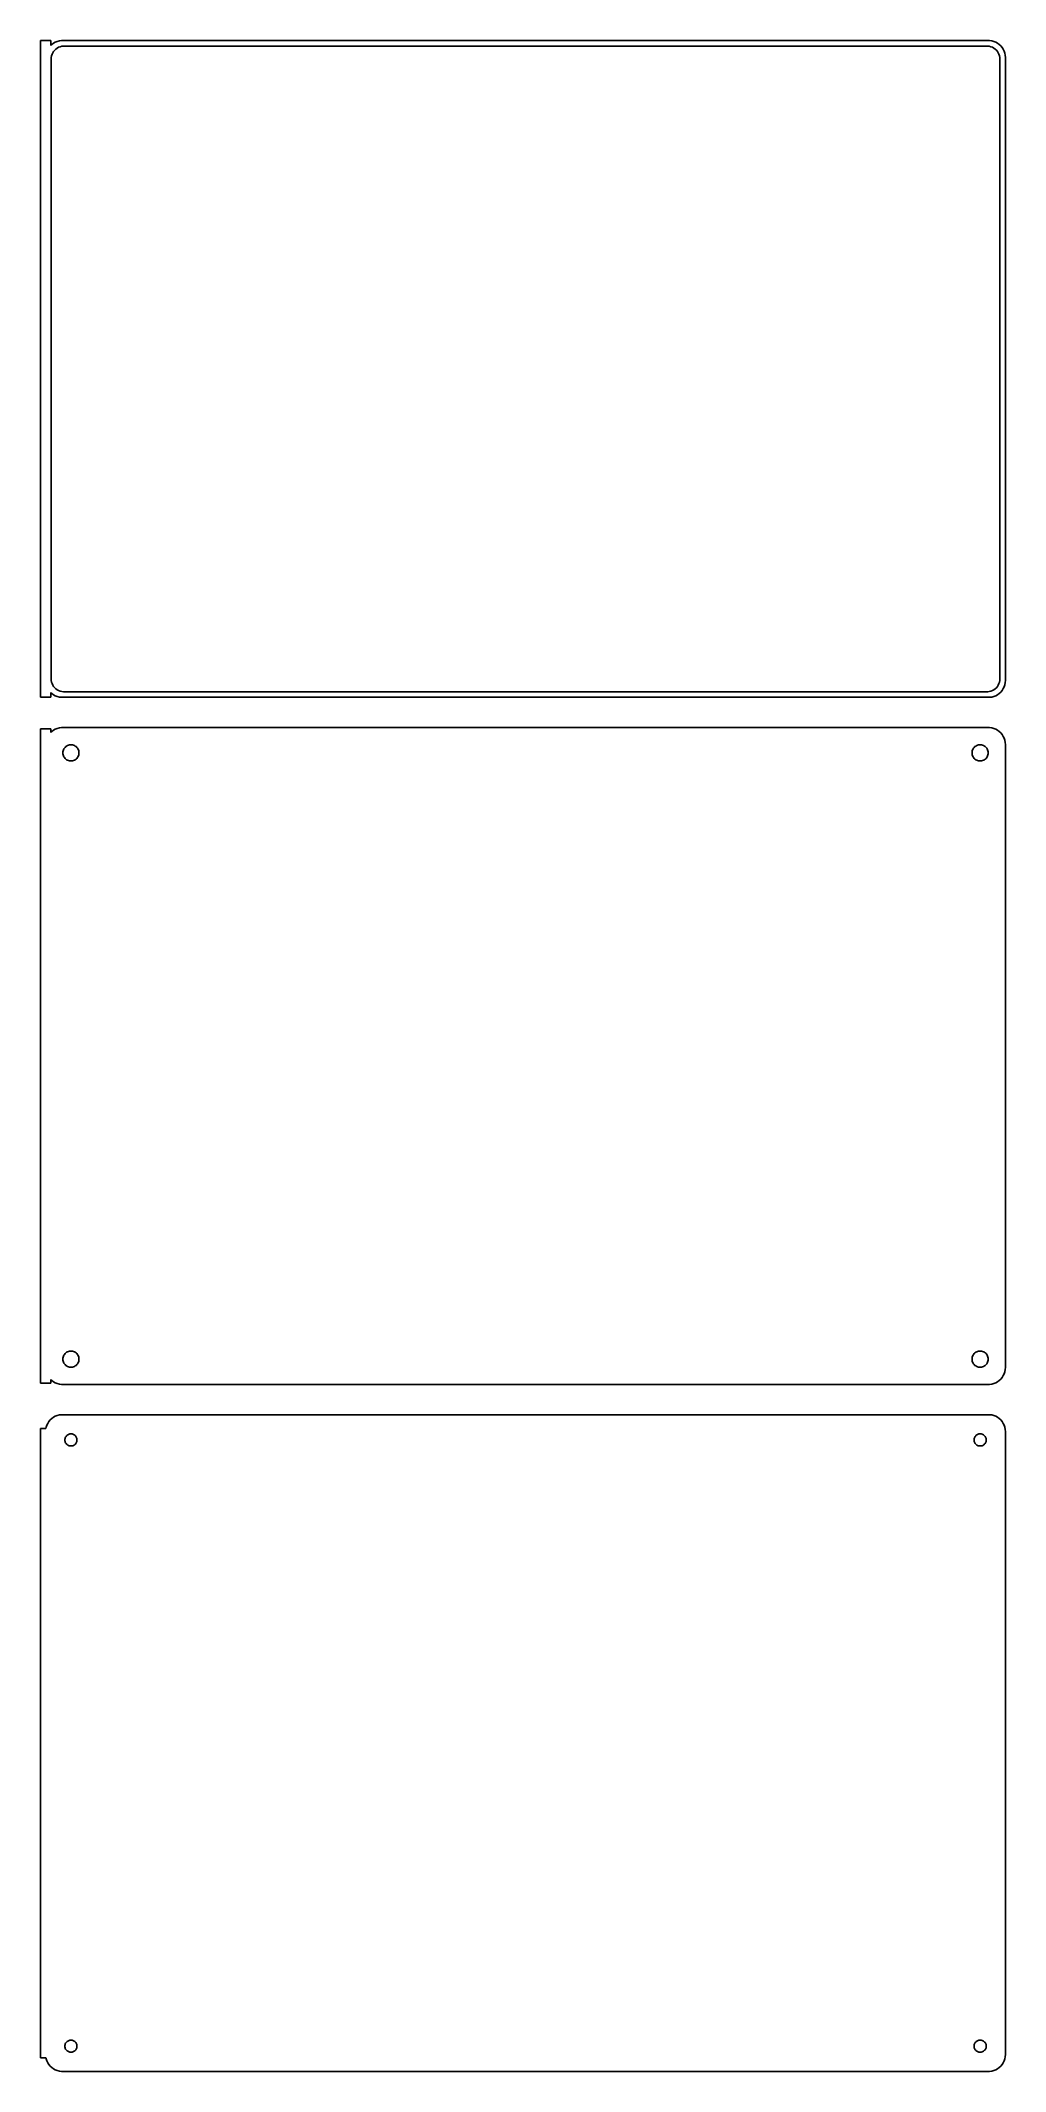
# Model space of a CAD drawing. Header units: metres. Extents: x -144 to 142, y 311 to 913.
import ezdxf

# ---------------------------------------------------------------- set-up
doc = ezdxf.new("R2010")
doc.units = ezdxf.units.M

msp = doc.modelspace()

# ---------------------------------------------------------------- linework, layer by layer
for p, q in [((-141, 913.49), (-144, 913.49)), ((-144, 913.49), (-144, 718.51)), ((-141, 912.059), (-141, 913.49)), ((-140.687, 912.353), (-141, 912.059)), ((-140.179, 912.722), (-140.687, 912.353)), ((-139.629, 913.024), (-140.179, 912.722)), ((-140.133, 910.276), (-139.823, 910.651)), ((-139.823, 910.651), (-139.469, 910.984)), ((-139.045, 913.255), (-139.629, 913.024)), ((-139.469, 910.984), (-139.075, 911.27)), ((-139.075, 911.27), (-138.649, 911.504)), ((-138.437, 913.411), (-139.045, 913.255)), ((-138.649, 911.504), (-138.197, 911.683)), ((-137.814, 913.49), (-138.437, 913.411)), ((-138.197, 911.683), (-137.726, 911.804)), ((137.814, 913.49), (-137.814, 913.49)), ((-137.726, 911.804), (-137.243, 911.865)), ((-137.243, 911.865), (137.243, 911.865)), ((137.243, 911.865), (137.726, 911.804)), ((137.726, 911.804), (138.197, 911.683)), ((138.437, 913.411), (137.814, 913.49)), ((138.197, 911.683), (138.649, 911.504)), ((139.045, 913.255), (138.437, 913.411)), ((138.649, 911.504), (139.075, 911.27)), ((139.629, 913.024), (139.045, 913.255)), ((139.075, 911.27), (139.469, 910.984)), ((139.469, 910.984), (139.823, 910.651)), ((140.179, 912.722), (139.629, 913.024)), ((139.823, 910.651), (140.133, 910.276)), ((140.687, 912.353), (140.179, 912.722)), ((141.145, 911.923), (140.687, 912.353)), ((141.545, 911.439), (141.145, 911.923)), ((141.882, 910.909), (141.545, 911.439)), ((142.149, 910.341), (141.882, 910.909)), ((-140.873, 908), (-140.842, 908.485)), ((-140.873, 724), (-140.873, 908)), ((-140.842, 908.485), (-140.751, 908.963)), ((-140.751, 908.963), (-140.601, 909.426)), ((-140.601, 909.426), (-140.394, 909.866)), ((-140.394, 909.866), (-140.133, 910.276)), ((140.133, 910.276), (140.394, 909.866)), ((140.394, 909.866), (140.601, 909.426)), ((140.601, 909.426), (140.751, 908.963)), ((140.751, 908.963), (140.842, 908.485)), ((140.842, 908.485), (140.873, 908)), ((140.873, 908), (140.873, 724)), ((142.343, 909.743), (142.149, 910.341)), ((142.461, 909.127), (142.343, 909.743)), ((142.5, 908.5), (142.461, 909.127)), ((142.5, 723.5), (142.5, 908.5)), ((-140.842, 723.515), (-140.873, 724)), ((140.873, 724), (140.842, 723.515)), ((-144, 718.51), (-141, 718.51)), ((-141, 719.941), (-140.687, 719.647)), ((-141, 718.51), (-141, 719.941)), ((-140.751, 723.037), (-140.842, 723.515)), ((-140.601, 722.574), (-140.751, 723.037)), ((-140.687, 719.647), (-140.179, 719.278)), ((-140.394, 722.134), (-140.601, 722.574)), ((-140.133, 721.724), (-140.394, 722.134)), ((-140.179, 719.278), (-139.629, 718.976)), ((-139.823, 721.349), (-140.133, 721.724)), ((-139.469, 721.016), (-139.823, 721.349)), ((-139.629, 718.976), (-139.045, 718.745)), ((-139.075, 720.73), (-139.469, 721.016)), ((-138.649, 720.496), (-139.075, 720.73)), ((-139.045, 718.745), (-138.437, 718.589)), ((-138.197, 720.317), (-138.649, 720.496)), ((-138.437, 718.589), (-137.814, 718.51)), ((-137.726, 720.196), (-138.197, 720.317)), ((-137.814, 718.51), (137.814, 718.51)), ((-137.243, 720.135), (-137.726, 720.196)), ((137.243, 720.135), (-137.243, 720.135)), ((137.726, 720.196), (137.243, 720.135)), ((138.197, 720.317), (137.726, 720.196)), ((137.814, 718.51), (138.437, 718.589)), ((138.649, 720.496), (138.197, 720.317)), ((138.437, 718.589), (139.045, 718.745)), ((139.075, 720.73), (138.649, 720.496)), ((139.045, 718.745), (139.629, 718.976)), ((139.469, 721.016), (139.075, 720.73)), ((139.823, 721.349), (139.469, 721.016)), ((139.629, 718.976), (140.179, 719.278)), ((140.133, 721.724), (139.823, 721.349)), ((140.394, 722.134), (140.133, 721.724)), ((140.179, 719.278), (140.687, 719.647)), ((140.601, 722.574), (140.394, 722.134)), ((140.751, 723.037), (140.601, 722.574)), ((140.687, 719.647), (141.145, 720.077)), ((140.842, 723.515), (140.751, 723.037)), ((141.145, 720.077), (141.545, 720.561)), ((141.545, 720.561), (141.882, 721.091)), ((141.882, 721.091), (142.149, 721.659)), ((142.149, 721.659), (142.343, 722.257)), ((142.343, 722.257), (142.461, 722.873)), ((142.461, 722.873), (142.5, 723.5)), ((-141, 709.115), (-144, 709.115)), ((-144, 709.115), (-144, 514.885)), ((-141, 708.059), (-141, 709.115)), ((-140.687, 708.353), (-141, 708.059)), ((-140.179, 708.722), (-140.687, 708.353)), ((-139.629, 709.024), (-140.179, 708.722)), ((-139.045, 709.255), (-139.629, 709.024)), ((-138.437, 709.411), (-139.045, 709.255)), ((-137.814, 709.49), (-138.437, 709.411)), ((137.814, 709.49), (-137.814, 709.49)), ((138.437, 709.411), (137.814, 709.49)), ((139.045, 709.255), (138.437, 709.411)), ((139.629, 709.024), (139.045, 709.255)), ((140.179, 708.722), (139.629, 709.024)), ((140.687, 708.353), (140.179, 708.722)), ((141.145, 707.923), (140.687, 708.353)), ((141.545, 707.439), (141.145, 707.923)), ((141.882, 706.909), (141.545, 707.439)), ((142.149, 706.341), (141.882, 706.909)), ((142.343, 705.743), (142.149, 706.341)), ((142.461, 705.127), (142.343, 705.743)), ((-137.4, 702), (-137.381, 702.301)), ((-137.381, 701.699), (-137.4, 702)), ((-137.381, 702.301), (-137.325, 702.597)), ((-137.325, 701.403), (-137.381, 701.699)), ((-137.325, 702.597), (-137.231, 702.883)), ((-137.231, 701.117), (-137.325, 701.403)), ((-137.231, 702.883), (-137.103, 703.156)), ((-137.103, 700.844), (-137.231, 701.117)), ((-137.103, 703.156), (-136.942, 703.411)), ((-136.942, 700.589), (-137.103, 700.844)), ((-136.942, 703.411), (-136.75, 703.643)), ((-136.75, 700.357), (-136.942, 700.589)), ((-136.75, 703.643), (-136.53, 703.849)), ((-136.53, 700.151), (-136.75, 700.357)), ((-136.53, 703.849), (-136.286, 704.026)), ((-136.286, 699.974), (-136.53, 700.151)), ((-136.286, 704.026), (-136.022, 704.172)), ((-136.022, 699.828), (-136.286, 699.974)), ((-136.022, 704.172), (-135.742, 704.283)), ((-135.742, 699.717), (-136.022, 699.828)), ((-135.742, 704.283), (-135.45, 704.357)), ((-135.45, 699.643), (-135.742, 699.717)), ((-135.45, 704.357), (-135.151, 704.395)), ((-135.151, 699.605), (-135.45, 699.643)), ((-135.151, 704.395), (-134.849, 704.395)), ((-134.849, 699.605), (-135.151, 699.605)), ((-134.849, 704.395), (-134.55, 704.357)), ((-134.55, 699.643), (-134.849, 699.605)), ((-134.55, 704.357), (-134.258, 704.283)), ((-134.258, 699.717), (-134.55, 699.643)), ((-134.258, 704.283), (-133.978, 704.172)), ((-133.978, 699.828), (-134.258, 699.717)), ((-133.978, 704.172), (-133.714, 704.026)), ((-133.714, 699.974), (-133.978, 699.828)), ((-133.714, 704.026), (-133.47, 703.849)), ((-133.47, 700.151), (-133.714, 699.974)), ((-133.47, 703.849), (-133.25, 703.643)), ((-133.25, 700.357), (-133.47, 700.151)), ((-133.25, 703.643), (-133.058, 703.411)), ((-133.058, 700.589), (-133.25, 700.357)), ((-133.058, 703.411), (-132.897, 703.156)), ((-132.897, 700.844), (-133.058, 700.589)), ((-132.897, 703.156), (-132.769, 702.883)), ((-132.769, 701.117), (-132.897, 700.844)), ((-132.769, 702.883), (-132.675, 702.597)), ((-132.675, 701.403), (-132.769, 701.117)), ((-132.675, 702.597), (-132.619, 702.301)), ((-132.619, 701.699), (-132.675, 701.403)), ((-132.619, 702.301), (-132.6, 702)), ((-132.6, 702), (-132.619, 701.699)), ((132.6, 702), (132.619, 702.301)), ((132.619, 701.699), (132.6, 702)), ((132.619, 702.301), (132.675, 702.597)), ((132.675, 701.403), (132.619, 701.699)), ((132.675, 702.597), (132.769, 702.883)), ((132.769, 701.117), (132.675, 701.403)), ((132.769, 702.883), (132.897, 703.156)), ((132.897, 700.844), (132.769, 701.117)), ((132.897, 703.156), (133.058, 703.411)), ((133.058, 700.589), (132.897, 700.844)), ((133.058, 703.411), (133.25, 703.643)), ((133.25, 700.357), (133.058, 700.589)), ((133.25, 703.643), (133.47, 703.849)), ((133.47, 700.151), (133.25, 700.357)), ((133.47, 703.849), (133.714, 704.026)), ((133.714, 699.974), (133.47, 700.151)), ((133.714, 704.026), (133.978, 704.172)), ((133.978, 699.828), (133.714, 699.974)), ((133.978, 704.172), (134.258, 704.283)), ((134.258, 699.717), (133.978, 699.828)), ((134.258, 704.283), (134.55, 704.357)), ((134.55, 699.643), (134.258, 699.717)), ((134.55, 704.357), (134.849, 704.395)), ((134.849, 699.605), (134.55, 699.643)), ((134.849, 704.395), (135.151, 704.395)), ((135.151, 699.605), (134.849, 699.605)), ((135.151, 704.395), (135.45, 704.357)), ((135.45, 699.643), (135.151, 699.605)), ((135.45, 704.357), (135.742, 704.283)), ((135.742, 699.717), (135.45, 699.643)), ((135.742, 704.283), (136.022, 704.172)), ((136.022, 699.828), (135.742, 699.717)), ((136.022, 704.172), (136.286, 704.026)), ((136.286, 699.974), (136.022, 699.828)), ((136.286, 704.026), (136.53, 703.849)), ((136.53, 700.151), (136.286, 699.974)), ((136.53, 703.849), (136.75, 703.643)), ((136.75, 700.357), (136.53, 700.151)), ((136.75, 703.643), (136.942, 703.411)), ((136.942, 700.589), (136.75, 700.357)), ((136.942, 703.411), (137.103, 703.156)), ((137.103, 700.844), (136.942, 700.589)), ((137.103, 703.156), (137.231, 702.883)), ((137.231, 701.117), (137.103, 700.844)), ((137.231, 702.883), (137.325, 702.597)), ((137.325, 701.403), (137.231, 701.117)), ((137.325, 702.597), (137.381, 702.301)), ((137.381, 701.699), (137.325, 701.403)), ((137.381, 702.301), (137.4, 702)), ((137.4, 702), (137.381, 701.699)), ((142.5, 704.5), (142.461, 705.127)), ((142.5, 519.5), (142.5, 704.5)), ((-137.4, 522), (-137.381, 522.301)), ((-137.381, 521.699), (-137.4, 522)), ((-137.381, 522.301), (-137.325, 522.597)), ((-137.325, 521.403), (-137.381, 521.699)), ((-137.325, 522.597), (-137.231, 522.883)), ((-137.231, 521.117), (-137.325, 521.403)), ((-137.231, 522.883), (-137.103, 523.156)), ((-137.103, 520.844), (-137.231, 521.117)), ((-137.103, 523.156), (-136.942, 523.411)), ((-136.942, 520.589), (-137.103, 520.844)), ((-136.942, 523.411), (-136.75, 523.643)), ((-136.75, 520.357), (-136.942, 520.589)), ((-136.75, 523.643), (-136.53, 523.849)), ((-136.53, 520.151), (-136.75, 520.357)), ((-136.53, 523.849), (-136.286, 524.026)), ((-136.286, 519.974), (-136.53, 520.151)), ((-136.286, 524.026), (-136.022, 524.172)), ((-136.022, 519.828), (-136.286, 519.974)), ((-136.022, 524.172), (-135.742, 524.283)), ((-135.742, 519.717), (-136.022, 519.828)), ((-135.742, 524.283), (-135.45, 524.357)), ((-135.45, 519.643), (-135.742, 519.717)), ((-135.45, 524.357), (-135.151, 524.395)), ((-135.151, 519.605), (-135.45, 519.643)), ((-135.151, 524.395), (-134.849, 524.395)), ((-134.849, 519.605), (-135.151, 519.605)), ((-134.849, 524.395), (-134.55, 524.357)), ((-134.55, 519.643), (-134.849, 519.605)), ((-134.55, 524.357), (-134.258, 524.283)), ((-134.258, 519.717), (-134.55, 519.643)), ((-134.258, 524.283), (-133.978, 524.172)), ((-133.978, 519.828), (-134.258, 519.717)), ((-133.978, 524.172), (-133.714, 524.026)), ((-133.714, 519.974), (-133.978, 519.828)), ((-133.714, 524.026), (-133.47, 523.849)), ((-133.47, 520.151), (-133.714, 519.974)), ((-133.47, 523.849), (-133.25, 523.643)), ((-133.25, 520.357), (-133.47, 520.151)), ((-133.25, 523.643), (-133.058, 523.411)), ((-133.058, 520.589), (-133.25, 520.357)), ((-133.058, 523.411), (-132.897, 523.156)), ((-132.897, 520.844), (-133.058, 520.589)), ((-132.897, 523.156), (-132.769, 522.883)), ((-132.769, 521.117), (-132.897, 520.844)), ((-132.769, 522.883), (-132.675, 522.597)), ((-132.675, 521.403), (-132.769, 521.117)), ((-132.675, 522.597), (-132.619, 522.301)), ((-132.619, 521.699), (-132.675, 521.403)), ((-132.619, 522.301), (-132.6, 522)), ((-132.6, 522), (-132.619, 521.699)), ((132.6, 522), (132.619, 522.301)), ((132.619, 521.699), (132.6, 522)), ((132.619, 522.301), (132.675, 522.597)), ((132.675, 521.403), (132.619, 521.699)), ((132.675, 522.597), (132.769, 522.883)), ((132.769, 521.117), (132.675, 521.403)), ((132.769, 522.883), (132.897, 523.156)), ((132.897, 520.844), (132.769, 521.117)), ((132.897, 523.156), (133.058, 523.411)), ((133.058, 520.589), (132.897, 520.844)), ((133.058, 523.411), (133.25, 523.643)), ((133.25, 520.357), (133.058, 520.589)), ((133.25, 523.643), (133.47, 523.849)), ((133.47, 520.151), (133.25, 520.357)), ((133.47, 523.849), (133.714, 524.026)), ((133.714, 519.974), (133.47, 520.151)), ((133.714, 524.026), (133.978, 524.172)), ((133.978, 519.828), (133.714, 519.974)), ((133.978, 524.172), (134.258, 524.283)), ((134.258, 519.717), (133.978, 519.828)), ((134.258, 524.283), (134.55, 524.357)), ((134.55, 519.643), (134.258, 519.717)), ((134.55, 524.357), (134.849, 524.395)), ((134.849, 519.605), (134.55, 519.643)), ((134.849, 524.395), (135.151, 524.395)), ((135.151, 519.605), (134.849, 519.605)), ((135.151, 524.395), (135.45, 524.357)), ((135.45, 519.643), (135.151, 519.605)), ((135.45, 524.357), (135.742, 524.283)), ((135.742, 519.717), (135.45, 519.643)), ((135.742, 524.283), (136.022, 524.172)), ((136.022, 519.828), (135.742, 519.717)), ((136.022, 524.172), (136.286, 524.026)), ((136.286, 519.974), (136.022, 519.828)), ((136.286, 524.026), (136.53, 523.849)), ((136.53, 520.151), (136.286, 519.974)), ((136.53, 523.849), (136.75, 523.643)), ((136.75, 520.357), (136.53, 520.151)), ((136.75, 523.643), (136.942, 523.411)), ((136.942, 520.589), (136.75, 520.357)), ((136.942, 523.411), (137.103, 523.156)), ((137.103, 520.844), (136.942, 520.589)), ((137.103, 523.156), (137.231, 522.883)), ((137.231, 521.117), (137.103, 520.844)), ((137.231, 522.883), (137.325, 522.597)), ((137.325, 521.403), (137.231, 521.117)), ((137.325, 522.597), (137.381, 522.301)), ((137.381, 521.699), (137.325, 521.403)), ((137.381, 522.301), (137.4, 522)), ((137.4, 522), (137.381, 521.699)), ((142.343, 518.257), (142.461, 518.873)), ((142.461, 518.873), (142.5, 519.5)), ((-144, 514.885), (-141, 514.885)), ((-141, 514.885), (-141, 515.941)), ((-141, 515.941), (-140.687, 515.647)), ((-140.687, 515.647), (-140.179, 515.278)), ((-140.179, 515.278), (-139.629, 514.976)), ((-139.629, 514.976), (-139.045, 514.745)), ((-139.045, 514.745), (-138.437, 514.589)), ((-138.437, 514.589), (-137.814, 514.51)), ((-137.814, 514.51), (137.814, 514.51)), ((137.814, 514.51), (138.437, 514.589)), ((138.437, 514.589), (139.045, 514.745)), ((139.045, 514.745), (139.629, 514.976)), ((139.629, 514.976), (140.179, 515.278)), ((140.179, 515.278), (140.687, 515.647)), ((140.687, 515.647), (141.145, 516.077)), ((141.145, 516.077), (141.545, 516.561)), ((141.545, 516.561), (141.882, 517.091)), ((141.882, 517.091), (142.149, 517.659)), ((142.149, 517.659), (142.343, 518.257)), ((-142.4, 501.444), (-144, 501.444)), ((-144, 501.444), (-144, 314.556)), ((-142.343, 501.743), (-142.4, 501.444)), ((-142.149, 502.341), (-142.343, 501.743)), ((-141.882, 502.909), (-142.149, 502.341)), ((-141.545, 503.439), (-141.882, 502.909)), ((-141.145, 503.923), (-141.545, 503.439)), ((-140.687, 504.353), (-141.145, 503.923)), ((-140.179, 504.722), (-140.687, 504.353)), ((-139.629, 505.024), (-140.179, 504.722)), ((-139.045, 505.255), (-139.629, 505.024)), ((-138.437, 505.411), (-139.045, 505.255)), ((-137.814, 505.49), (-138.437, 505.411)), ((137.814, 505.49), (-137.814, 505.49)), ((138.437, 505.411), (137.814, 505.49)), ((139.045, 505.255), (138.437, 505.411)), ((139.629, 505.024), (139.045, 505.255)), ((140.179, 504.722), (139.629, 505.024)), ((140.687, 504.353), (140.179, 504.722)), ((141.145, 503.923), (140.687, 504.353)), ((141.545, 503.439), (141.145, 503.923)), ((141.882, 502.909), (141.545, 503.439)), ((142.149, 502.341), (141.882, 502.909)), ((142.343, 501.743), (142.149, 502.341)), ((142.461, 501.127), (142.343, 501.743)), ((142.5, 500.5), (142.461, 501.127)), ((142.5, 315.5), (142.5, 500.5)), ((-136.8, 498), (-136.786, 498.226)), ((-136.786, 497.774), (-136.8, 498)), ((-136.786, 498.226), (-136.743, 498.448)), ((-136.743, 497.552), (-136.786, 497.774)), ((-136.743, 498.448), (-136.674, 498.663)), ((-136.674, 497.337), (-136.743, 497.552)), ((-136.674, 498.663), (-136.577, 498.867)), ((-136.577, 497.133), (-136.674, 497.337)), ((-136.577, 498.867), (-136.456, 499.058)), ((-136.456, 496.942), (-136.577, 497.133)), ((-136.456, 499.058), (-136.312, 499.232)), ((-136.312, 496.768), (-136.456, 496.942)), ((-136.312, 499.232), (-136.147, 499.387)), ((-136.147, 496.613), (-136.312, 496.768)), ((-136.147, 499.387), (-135.964, 499.52)), ((-135.964, 496.48), (-136.147, 496.613)), ((-135.964, 499.52), (-135.766, 499.629)), ((-135.766, 496.371), (-135.964, 496.48)), ((-135.766, 499.629), (-135.556, 499.712)), ((-135.556, 496.288), (-135.766, 496.371)), ((-135.556, 499.712), (-135.337, 499.768)), ((-135.337, 496.232), (-135.556, 496.288)), ((-135.337, 499.768), (-135.113, 499.796)), ((-135.113, 496.204), (-135.337, 496.232)), ((-135.113, 499.796), (-134.887, 499.796)), ((-134.887, 496.204), (-135.113, 496.204)), ((-134.887, 499.796), (-134.663, 499.768)), ((-134.663, 496.232), (-134.887, 496.204)), ((-134.663, 499.768), (-134.444, 499.712)), ((-134.444, 496.288), (-134.663, 496.232)), ((-134.444, 499.712), (-134.234, 499.629)), ((-134.234, 496.371), (-134.444, 496.288)), ((-134.234, 499.629), (-134.036, 499.52)), ((-134.036, 496.48), (-134.234, 496.371)), ((-134.036, 499.52), (-133.853, 499.387)), ((-133.853, 496.613), (-134.036, 496.48)), ((-133.853, 499.387), (-133.688, 499.232)), ((-133.688, 496.768), (-133.853, 496.613)), ((-133.688, 499.232), (-133.544, 499.058)), ((-133.544, 496.942), (-133.688, 496.768)), ((-133.544, 499.058), (-133.423, 498.867)), ((-133.423, 497.133), (-133.544, 496.942)), ((-133.423, 498.867), (-133.326, 498.663)), ((-133.326, 497.337), (-133.423, 497.133)), ((-133.326, 498.663), (-133.257, 498.448)), ((-133.257, 497.552), (-133.326, 497.337)), ((-133.257, 498.448), (-133.214, 498.226)), ((-133.214, 497.774), (-133.257, 497.552)), ((-133.214, 498.226), (-133.2, 498)), ((-133.2, 498), (-133.214, 497.774)), ((133.2, 498), (133.214, 498.226)), ((133.214, 497.774), (133.2, 498)), ((133.214, 498.226), (133.257, 498.448)), ((133.257, 497.552), (133.214, 497.774)), ((133.257, 498.448), (133.326, 498.663)), ((133.326, 497.337), (133.257, 497.552)), ((133.326, 498.663), (133.423, 498.867)), ((133.423, 497.133), (133.326, 497.337)), ((133.423, 498.867), (133.544, 499.058)), ((133.544, 496.942), (133.423, 497.133)), ((133.544, 499.058), (133.688, 499.232)), ((133.688, 496.768), (133.544, 496.942)), ((133.688, 499.232), (133.853, 499.387)), ((133.853, 496.613), (133.688, 496.768)), ((133.853, 499.387), (134.036, 499.52)), ((134.036, 496.48), (133.853, 496.613)), ((134.036, 499.52), (134.234, 499.629)), ((134.234, 496.371), (134.036, 496.48)), ((134.234, 499.629), (134.444, 499.712)), ((134.444, 496.288), (134.234, 496.371)), ((134.444, 499.712), (134.663, 499.768)), ((134.663, 496.232), (134.444, 496.288)), ((134.663, 499.768), (134.887, 499.796)), ((134.887, 496.204), (134.663, 496.232)), ((134.887, 499.796), (135.113, 499.796)), ((135.113, 496.204), (134.887, 496.204)), ((135.113, 499.796), (135.337, 499.768)), ((135.337, 496.232), (135.113, 496.204)), ((135.337, 499.768), (135.556, 499.712)), ((135.556, 496.288), (135.337, 496.232)), ((135.556, 499.712), (135.766, 499.629)), ((135.766, 496.371), (135.556, 496.288)), ((135.766, 499.629), (135.964, 499.52)), ((135.964, 496.48), (135.766, 496.371)), ((135.964, 499.52), (136.147, 499.387)), ((136.147, 496.613), (135.964, 496.48)), ((136.147, 499.387), (136.312, 499.232)), ((136.312, 496.768), (136.147, 496.613)), ((136.312, 499.232), (136.456, 499.058)), ((136.456, 496.942), (136.312, 496.768)), ((136.456, 499.058), (136.577, 498.867)), ((136.577, 497.133), (136.456, 496.942)), ((136.577, 498.867), (136.674, 498.663)), ((136.674, 497.337), (136.577, 497.133)), ((136.674, 498.663), (136.743, 498.448)), ((136.743, 497.552), (136.674, 497.337)), ((136.743, 498.448), (136.786, 498.226)), ((136.786, 497.774), (136.743, 497.552)), ((136.786, 498.226), (136.8, 498)), ((136.8, 498), (136.786, 497.774)), ((-135.964, 319.52), (-135.766, 319.629)), ((-135.766, 319.629), (-135.556, 319.712)), ((-135.556, 319.712), (-135.337, 319.768)), ((-135.337, 319.768), (-135.113, 319.796)), ((-135.113, 319.796), (-134.887, 319.796)), ((-134.887, 319.796), (-134.663, 319.768)), ((-134.663, 319.768), (-134.444, 319.712)), ((-134.444, 319.712), (-134.234, 319.629)), ((-134.234, 319.629), (-134.036, 319.52)), ((134.036, 319.52), (134.234, 319.629)), ((134.234, 319.629), (134.444, 319.712)), ((134.444, 319.712), (134.663, 319.768)), ((134.663, 319.768), (134.887, 319.796)), ((134.887, 319.796), (135.113, 319.796)), ((135.113, 319.796), (135.337, 319.768)), ((135.337, 319.768), (135.556, 319.712)), ((135.556, 319.712), (135.766, 319.629)), ((135.766, 319.629), (135.964, 319.52)), ((-144, 314.556), (-142.4, 314.556)), ((-142.4, 314.556), (-142.343, 314.257)), ((-142.343, 314.257), (-142.149, 313.659)), ((-142.149, 313.659), (-141.882, 313.091)), ((-136.8, 318), (-136.786, 318.226)), ((-136.786, 317.774), (-136.8, 318)), ((-136.786, 318.226), (-136.743, 318.448)), ((-136.743, 317.552), (-136.786, 317.774)), ((-136.743, 318.448), (-136.674, 318.663)), ((-136.674, 317.337), (-136.743, 317.552)), ((-136.674, 318.663), (-136.577, 318.867)), ((-136.577, 317.133), (-136.674, 317.337)), ((-136.577, 318.867), (-136.456, 319.058)), ((-136.456, 316.942), (-136.577, 317.133)), ((-136.456, 319.058), (-136.312, 319.232)), ((-136.312, 316.768), (-136.456, 316.942)), ((-136.312, 319.232), (-136.147, 319.387)), ((-136.147, 316.613), (-136.312, 316.768)), ((-136.147, 319.387), (-135.964, 319.52)), ((-135.964, 316.48), (-136.147, 316.613)), ((-135.766, 316.371), (-135.964, 316.48)), ((-135.556, 316.288), (-135.766, 316.371)), ((-135.337, 316.232), (-135.556, 316.288)), ((-135.113, 316.204), (-135.337, 316.232)), ((-134.887, 316.204), (-135.113, 316.204)), ((-134.663, 316.232), (-134.887, 316.204)), ((-134.444, 316.288), (-134.663, 316.232)), ((-134.234, 316.371), (-134.444, 316.288)), ((-134.036, 316.48), (-134.234, 316.371)), ((-134.036, 319.52), (-133.853, 319.387)), ((-133.853, 316.613), (-134.036, 316.48)), ((-133.853, 319.387), (-133.688, 319.232)), ((-133.688, 316.768), (-133.853, 316.613)), ((-133.688, 319.232), (-133.544, 319.058)), ((-133.544, 316.942), (-133.688, 316.768)), ((-133.544, 319.058), (-133.423, 318.867)), ((-133.423, 317.133), (-133.544, 316.942)), ((-133.423, 318.867), (-133.326, 318.663)), ((-133.326, 317.337), (-133.423, 317.133)), ((-133.326, 318.663), (-133.257, 318.448)), ((-133.257, 317.552), (-133.326, 317.337)), ((-133.257, 318.448), (-133.214, 318.226)), ((-133.214, 317.774), (-133.257, 317.552)), ((-133.214, 318.226), (-133.2, 318)), ((-133.2, 318), (-133.214, 317.774)), ((133.2, 318), (133.214, 318.226)), ((133.214, 317.774), (133.2, 318)), ((133.214, 318.226), (133.257, 318.448)), ((133.257, 317.552), (133.214, 317.774)), ((133.257, 318.448), (133.326, 318.663)), ((133.326, 317.337), (133.257, 317.552)), ((133.326, 318.663), (133.423, 318.867)), ((133.423, 317.133), (133.326, 317.337)), ((133.423, 318.867), (133.544, 319.058)), ((133.544, 316.942), (133.423, 317.133)), ((133.544, 319.058), (133.688, 319.232)), ((133.688, 316.768), (133.544, 316.942)), ((133.688, 319.232), (133.853, 319.387)), ((133.853, 316.613), (133.688, 316.768)), ((133.853, 319.387), (134.036, 319.52)), ((134.036, 316.48), (133.853, 316.613)), ((134.234, 316.371), (134.036, 316.48)), ((134.444, 316.288), (134.234, 316.371)), ((134.663, 316.232), (134.444, 316.288)), ((134.887, 316.204), (134.663, 316.232)), ((135.113, 316.204), (134.887, 316.204)), ((135.337, 316.232), (135.113, 316.204)), ((135.556, 316.288), (135.337, 316.232)), ((135.766, 316.371), (135.556, 316.288)), ((135.964, 316.48), (135.766, 316.371)), ((135.964, 319.52), (136.147, 319.387)), ((136.147, 316.613), (135.964, 316.48)), ((136.147, 319.387), (136.312, 319.232)), ((136.312, 316.768), (136.147, 316.613)), ((136.312, 319.232), (136.456, 319.058)), ((136.456, 316.942), (136.312, 316.768)), ((136.456, 319.058), (136.577, 318.867)), ((136.577, 317.133), (136.456, 316.942)), ((136.577, 318.867), (136.674, 318.663)), ((136.674, 317.337), (136.577, 317.133)), ((136.674, 318.663), (136.743, 318.448)), ((136.743, 317.552), (136.674, 317.337)), ((136.743, 318.448), (136.786, 318.226)), ((136.786, 317.774), (136.743, 317.552)), ((136.786, 318.226), (136.8, 318)), ((136.8, 318), (136.786, 317.774)), ((141.882, 313.091), (142.149, 313.659)), ((142.149, 313.659), (142.343, 314.257)), ((142.343, 314.257), (142.461, 314.873)), ((142.461, 314.873), (142.5, 315.5)), ((-141.882, 313.091), (-141.545, 312.561)), ((-141.545, 312.561), (-141.145, 312.077)), ((-141.145, 312.077), (-140.687, 311.647)), ((-140.687, 311.647), (-140.179, 311.278)), ((-140.179, 311.278), (-139.629, 310.976)), ((-139.629, 310.976), (-139.045, 310.745)), ((-139.045, 310.745), (-138.437, 310.589)), ((-138.437, 310.589), (-137.814, 310.51)), ((-137.814, 310.51), (137.814, 310.51)), ((137.814, 310.51), (138.437, 310.589)), ((138.437, 310.589), (139.045, 310.745)), ((139.045, 310.745), (139.629, 310.976)), ((139.629, 310.976), (140.179, 311.278)), ((140.179, 311.278), (140.687, 311.647)), ((140.687, 311.647), (141.145, 312.077)), ((141.145, 312.077), (141.545, 312.561)), ((141.545, 312.561), (141.882, 313.091))]:
    msp.add_line(p, q)

doc.saveas('drawing.dxf')
